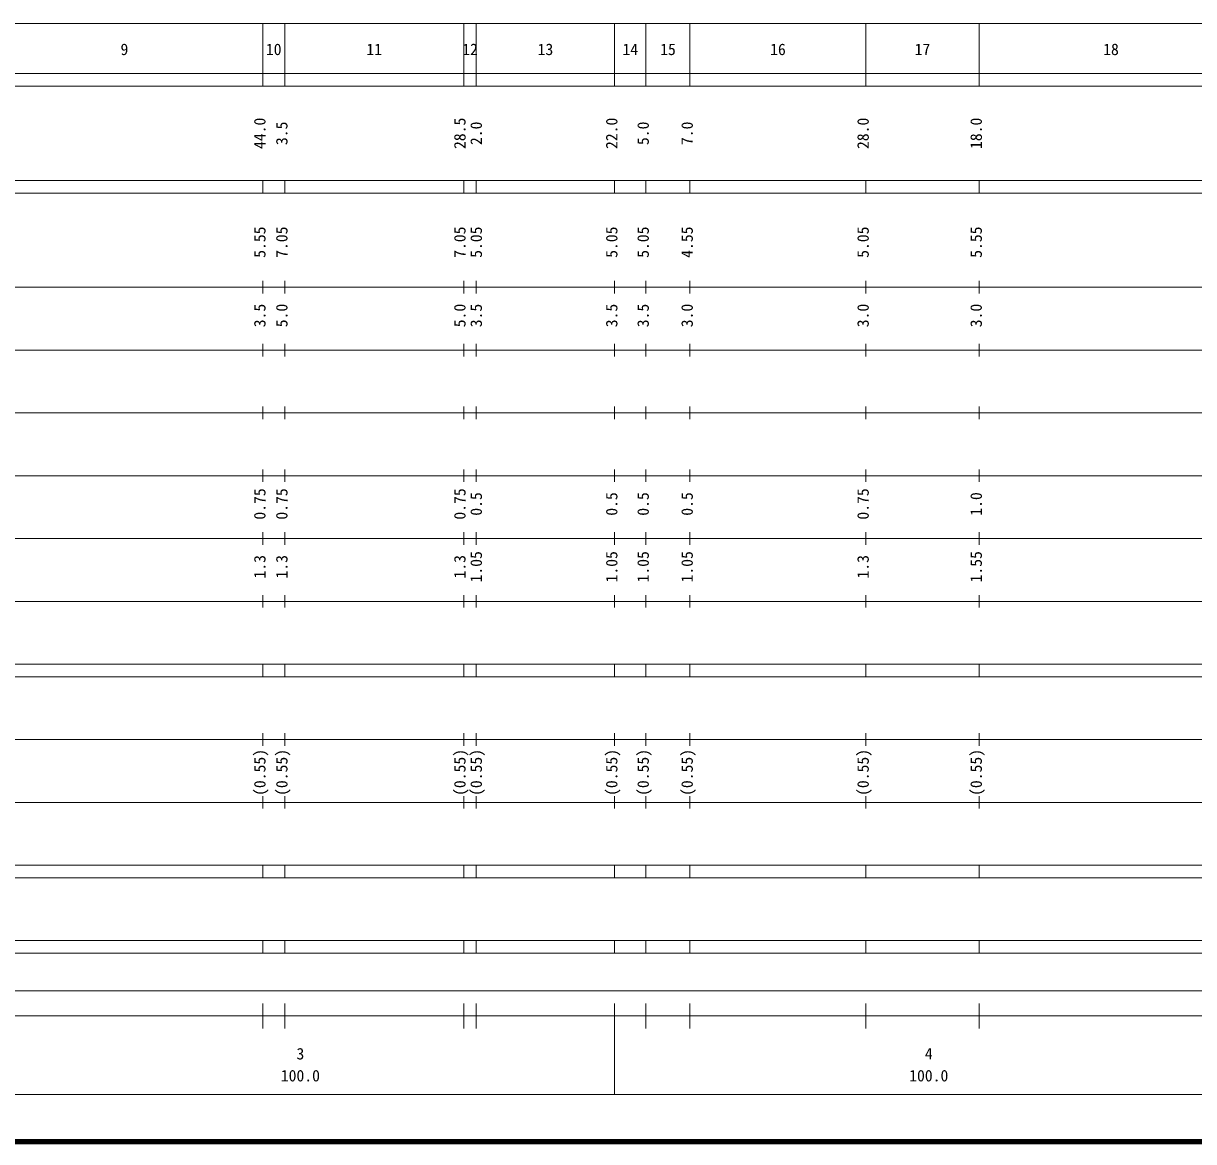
# Model space of a CAD drawing. Units: millimetres on the paper, enlarged 1000 times. Extents: x 40000 to 680000, y 20000 to 380000.
# Drawn here: x 273922 to 460146, y 20000 to 198000 of the extents above; entities that cross this region are included whole.
import ezdxf
from ezdxf.enums import TextEntityAlignment as Align

# ---------------------------------------------------------------- set-up
doc = ezdxf.new("R2010")
doc.units = ezdxf.units.MM
doc.header["$LTSCALE"] = 1000
doc.layers.add('M-TTL', color=2, linetype='Continuous', lineweight=140)
doc.layers.add('M-TTL-BAND', color=7, linetype='Continuous', lineweight=13)
doc.styles.add('ＭＳ ゴシック', font='')
doc.styles.get('ＭＳ ゴシック').set_extended_font_data('MS Gothic')

msp = doc.modelspace()

# ---------------------------------------------------------------- linework, layer by layer
at = {"layer": 'M-TTL'}
msp.add_line((40000, 20000), (680000, 20000), dxfattribs=at)
at = {"layer": 'M-TTL-BAND'}
for p, q in [((68000, 198000), (579000, 198000)), ((312000, 188000), (312000, 198000)), ((315500, 188000), (315500, 198000)), ((344000, 188000), (344000, 198000)), ((346000, 188000), (346000, 198000)), ((368000, 188000), (368000, 198000)), ((373000, 188000), (373000, 198000)), ((380000, 188000), (380000, 198000)), ((408000, 188000), (408000, 198000)), ((426000, 188000), (426000, 198000)), ((40000, 190000), (579000, 190000)), ((40000, 188000), (579000, 188000)), ((40000, 173000), (579000, 173000)), ((312000, 171000), (312000, 173000)), ((315500, 171000), (315500, 173000)), ((344000, 171000), (344000, 173000)), ((346000, 171000), (346000, 173000)), ((368000, 171000), (368000, 173000)), ((373000, 171000), (373000, 173000)), ((380000, 171000), (380000, 173000)), ((408000, 171000), (408000, 173000)), ((426000, 171000), (426000, 173000)), ((40000, 171000), (579000, 171000)), ((312000, 155000), (312000, 157000)), ((315500, 155000), (315500, 157000)), ((344000, 155000), (344000, 157000)), ((346000, 155000), (346000, 157000)), ((368000, 155000), (368000, 157000)), ((373000, 155000), (373000, 157000)), ((380000, 155000), (380000, 157000)), ((408000, 155000), (408000, 157000)), ((426000, 155000), (426000, 157000)), ((40000, 156000), (579000, 156000)), ((46000, 146000), (579000, 146000)), ((312000, 145000), (312000, 147000)), ((315500, 145000), (315500, 147000)), ((344000, 145000), (344000, 147000)), ((346000, 145000), (346000, 147000)), ((368000, 145000), (368000, 147000)), ((373000, 145000), (373000, 147000)), ((380000, 145000), (380000, 147000)), ((408000, 145000), (408000, 147000)), ((426000, 145000), (426000, 147000)), ((52000, 136000), (579000, 136000)), ((312000, 135000), (312000, 137000)), ((315500, 135000), (315500, 137000)), ((344000, 135000), (344000, 137000)), ((346000, 135000), (346000, 137000)), ((368000, 135000), (368000, 137000)), ((373000, 135000), (373000, 137000)), ((380000, 135000), (380000, 137000)), ((408000, 135000), (408000, 137000)), ((426000, 135000), (426000, 137000)), ((312000, 125000), (312000, 127000)), ((315500, 125000), (315500, 127000)), ((344000, 125000), (344000, 127000)), ((346000, 125000), (346000, 127000)), ((368000, 125000), (368000, 127000)), ((373000, 125000), (373000, 127000)), ((380000, 125000), (380000, 127000)), ((408000, 125000), (408000, 127000)), ((426000, 125000), (426000, 127000)), ((46000, 126000), (579000, 126000)), ((52000, 116000), (579000, 116000)), ((312000, 115000), (312000, 117000)), ((315500, 115000), (315500, 117000)), ((344000, 115000), (344000, 117000)), ((346000, 115000), (346000, 117000)), ((368000, 115000), (368000, 117000)), ((373000, 115000), (373000, 117000)), ((380000, 115000), (380000, 117000)), ((408000, 115000), (408000, 117000)), ((426000, 115000), (426000, 117000)), ((312000, 105000), (312000, 107000)), ((315500, 105000), (315500, 107000)), ((344000, 105000), (344000, 107000)), ((346000, 105000), (346000, 107000)), ((368000, 105000), (368000, 107000)), ((373000, 105000), (373000, 107000)), ((380000, 105000), (380000, 107000)), ((408000, 105000), (408000, 107000)), ((426000, 105000), (426000, 107000)), ((46000, 106000), (579000, 106000)), ((40000, 96000), (579000, 96000)), ((312000, 94000), (312000, 96000)), ((315500, 94000), (315500, 96000)), ((344000, 94000), (344000, 96000)), ((346000, 94000), (346000, 96000)), ((368000, 94000), (368000, 96000)), ((373000, 94000), (373000, 96000)), ((380000, 94000), (380000, 96000)), ((408000, 94000), (408000, 96000)), ((426000, 94000), (426000, 96000)), ((40000, 94000), (579000, 94000)), ((49000, 84000), (579000, 84000)), ((312000, 83000), (312000, 85000)), ((315500, 83000), (315500, 85000)), ((344000, 83000), (344000, 85000)), ((346000, 83000), (346000, 85000)), ((368000, 83000), (368000, 85000)), ((373000, 83000), (373000, 85000)), ((380000, 83000), (380000, 85000)), ((408000, 83000), (408000, 85000)), ((426000, 83000), (426000, 85000)), ((312000, 73000), (312000, 75000)), ((315500, 73000), (315500, 75000)), ((344000, 73000), (344000, 75000)), ((346000, 73000), (346000, 75000)), ((368000, 73000), (368000, 75000)), ((373000, 73000), (373000, 75000)), ((380000, 73000), (380000, 75000)), ((408000, 73000), (408000, 75000)), ((426000, 73000), (426000, 75000)), ((40000, 74000), (579000, 74000)), ((40000, 64000), (579000, 64000)), ((312000, 62000), (312000, 64000)), ((315500, 62000), (315500, 64000)), ((344000, 62000), (344000, 64000)), ((346000, 62000), (346000, 64000)), ((368000, 62000), (368000, 64000)), ((373000, 62000), (373000, 64000)), ((380000, 62000), (380000, 64000)), ((408000, 62000), (408000, 64000)), ((426000, 62000), (426000, 64000)), ((40000, 62000), (579000, 62000)), ((40000, 52000), (579000, 52000)), ((312000, 50000), (312000, 52000)), ((315500, 50000), (315500, 52000)), ((344000, 50000), (344000, 52000)), ((346000, 50000), (346000, 52000)), ((368000, 50000), (368000, 52000)), ((373000, 50000), (373000, 52000)), ((380000, 50000), (380000, 52000)), ((408000, 50000), (408000, 52000)), ((426000, 50000), (426000, 52000)), ((40000, 50000), (579000, 50000)), ((71000, 44000), (565000, 44000)), ((312000, 38000), (312000, 42000)), ((315500, 38000), (315500, 42000)), ((344000, 38000), (344000, 42000)), ((346000, 38000), (346000, 42000)), ((368000, 27500), (368000, 42000)), ((373000, 38000), (373000, 42000)), ((380000, 38000), (380000, 42000)), ((408000, 38000), (408000, 42000)), ((426000, 38000), (426000, 42000)), ((40000, 40000), (579000, 40000)), ((68000, 27500), (579000, 27500))]:
    msp.add_line(p, q, dxfattribs=at)

# ---------------------------------------------------------------- texts
at = {"layer": 'M-TTL-BAND', "style": 'ＭＳ ゴシック'}
for s, p in [('9', (290000, 192405)), ('10', (313750, 192405)), ('11', (329750, 192405)), ('12', (345000, 192405)), ('13', (357000, 192405)), ('14', (370500, 192405)), ('15', (376500, 192405)), ('16', (394000, 192405)), ('17', (417000, 192405)), ('18', (447000, 192405)), ('3', (318000, 32523)), ('4', (418000, 32523)), ('100.0', (318000, 29033)), ('100.0', (418000, 29033))]:
    msp.add_text(s, height=1833, dxfattribs=at).set_placement(p, align=Align.BOTTOM_CENTER)
for s, p in [('44.0', (313000, 180500)), ('28.5', (344834, 180500)), ('22.0', (369000, 180500)), ('28.0', (409000, 180500)), ('18.0', (427000, 180500)), ('3.5', (316500, 180500)), ('2.0', (347439, 180500)), ('5.0', (374000, 180500)), ('7.0', (381000, 180500)), ('5.55', (313000, 163174)), ('7.05', (316500, 163174)), ('7.05', (344834, 163174)), ('5.05', (347439, 163174)), ('5.05', (369000, 163174)), ('5.05', (374000, 163174)), ('4.55', (381000, 163174)), ('5.05', (409000, 163174)), ('5.55', (427000, 163174)), ('3.5', (313000, 151500)), ('5.0', (316500, 151500)), ('5.0', (344834, 151500)), ('3.5', (347439, 151500)), ('3.5', (369000, 151500)), ('3.5', (374000, 151500)), ('3.0', (381000, 151500)), ('3.0', (409000, 151500)), ('3.0', (427000, 151500)), ('0.75', (313000, 121500)), ('0.75', (316500, 121500)), ('0.75', (344834, 121500)), ('0.5', (347439, 121500)), ('0.5', (369000, 121500)), ('0.5', (374000, 121500)), ('0.5', (381000, 121500)), ('0.75', (409000, 121500)), ('1.0', (427000, 121500)), ('1.05', (347439, 111500)), ('1.05', (369000, 111500)), ('1.05', (374000, 111500)), ('1.05', (381000, 111500)), ('1.55', (427000, 111500)), ('1.3', (313000, 111500)), ('1.3', (316500, 111500)), ('1.3', (344834, 111500)), ('1.3', (409000, 111500)), ('(0.55)', (313000, 78764)), ('(0.55)', (316500, 78764)), ('(0.55)', (344834, 78764)), ('(0.55)', (347439, 78764)), ('(0.55)', (369000, 78764)), ('(0.55)', (374000, 78764)), ('(0.55)', (381000, 78764)), ('(0.55)', (409000, 78764)), ('(0.55)', (427000, 78764))]:
    msp.add_text(s, height=1833, rotation=90, dxfattribs=at).set_placement(p, align=Align.BOTTOM_CENTER)

doc.saveas('drawing.dxf')
